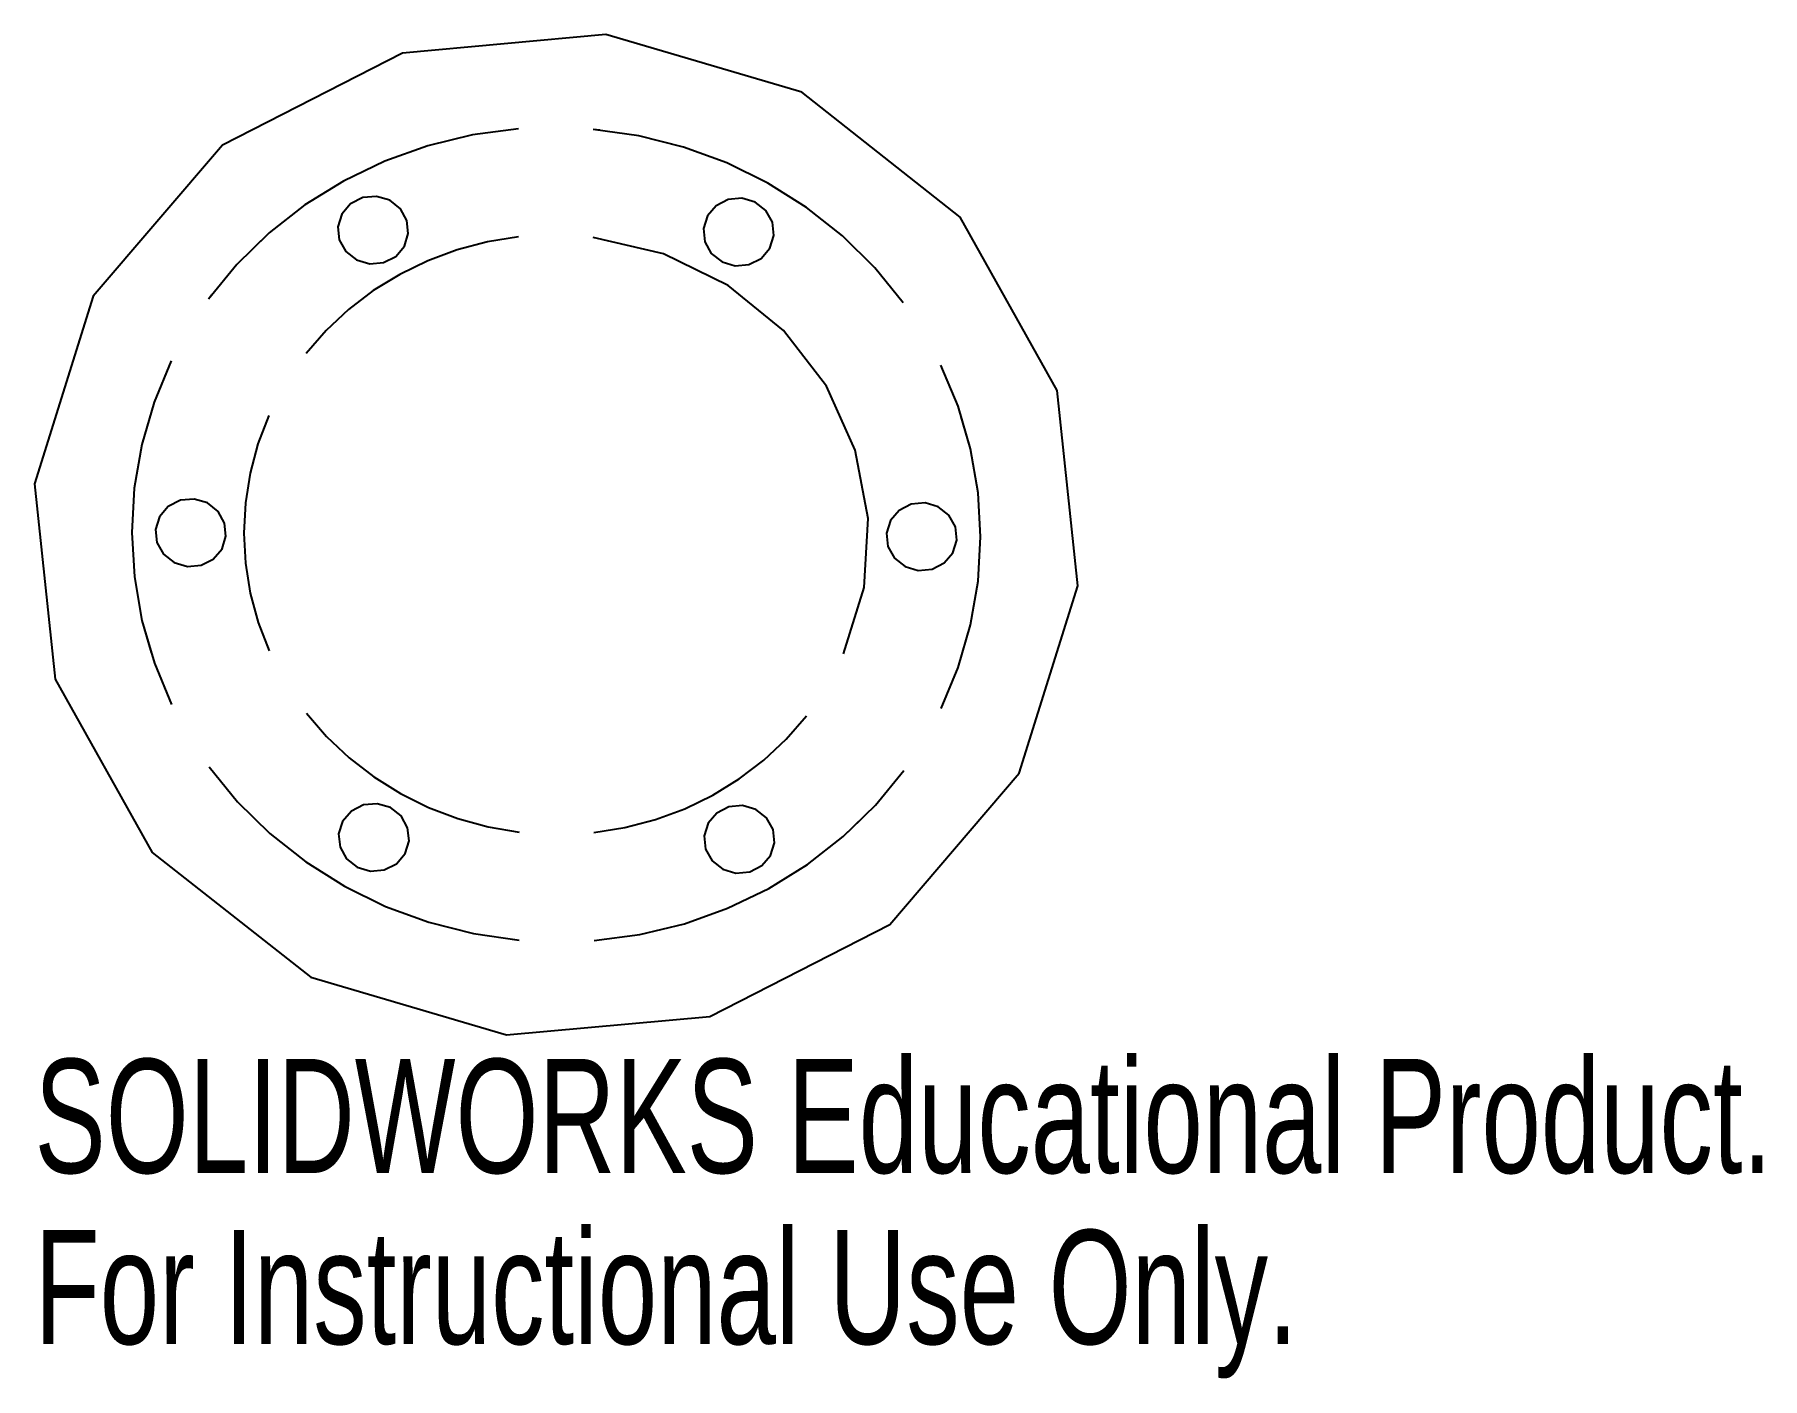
# Model space of a CAD drawing. Header units: inches. Extents: x -0.87 to 2.01, y -1.41 to 0.83.
import ezdxf

# ---------------------------------------------------------------- set-up
doc = ezdxf.new("R2010")
doc.units = ezdxf.units.IN
doc.header["$MEASUREMENT"] = 0
doc.linetypes.add('CENTERX2', pattern=[0.8, 0.5, -0.1, 0.1, -0.1])
doc.styles.add('SLDTEXTSTYLE0', font='TXT', dxfattribs={"width": 0.7})

msp = doc.modelspace()

# ---------------------------------------------------------------- linework, layer by layer
at = {"color": 7, "linetype": 'Continuous', "flags": 128}
for points in [[(0.8363, 0.2409), (0.6744, 0.5301), (0.4098, 0.7386), (0.0828, 0.8347), (-0.2567, 0.8037), (-0.5572, 0.6503), (-0.7729, 0.3979), (-0.8708, 0.085), (-0.8363, -0.2409), (-0.6744, -0.5301), (-0.4098, -0.7386), (-0.0828, -0.8347), (0.2567, -0.8037), (0.5572, -0.6503), (0.7729, -0.3979), (0.8708, -0.085), (0.8363, 0.2409)], [(-0.0632, 0.6772), (-0.1395, 0.6671), (-0.2141, 0.6491), (-0.2862, 0.6234), (-0.3549, 0.5903), (-0.4194, 0.5503), (-0.479, 0.5037), (-0.5329, 0.4512), (-0.5804, 0.3933)], [(0.5795, 0.3872), (0.5318, 0.4456), (0.4778, 0.4987), (0.4181, 0.5459), (0.3535, 0.5866), (0.2848, 0.6204), (0.2126, 0.6468), (0.1379, 0.6656), (0.0616, 0.6765)], [(-0.2492, 0.5246), (-0.2601, 0.5441), (-0.278, 0.5582), (-0.3001, 0.5647), (-0.323, 0.5626), (-0.3433, 0.5522), (-0.3578, 0.5352), (-0.3644, 0.5141), (-0.3621, 0.4921), (-0.3512, 0.4725), (-0.3333, 0.4585), (-0.3112, 0.452), (-0.2883, 0.4541), (-0.268, 0.4644), (-0.2535, 0.4815), (-0.2469, 0.5026), (-0.2492, 0.5246)], [(0.3609, 0.5214), (0.35, 0.5409), (0.3321, 0.555), (0.31, 0.5615), (0.2871, 0.5594), (0.2668, 0.549), (0.2523, 0.532), (0.2457, 0.5109), (0.248, 0.4889), (0.2589, 0.4693), (0.2768, 0.4553), (0.2988, 0.4488), (0.3218, 0.4509), (0.342, 0.4612), (0.3566, 0.4783), (0.3632, 0.4994), (0.3609, 0.5214)], [(-0.063, 0.4969), (-0.1148, 0.4886), (-0.1655, 0.4754), (-0.2145, 0.4573), (-0.2613, 0.4345), (-0.3054, 0.4074), (-0.3465, 0.3761), (-0.384, 0.3409), (-0.4176, 0.3023)], [(0.4798, -0.199), (0.5139, -0.0883), (0.5206, 0.0272), (0.4993, 0.1412), (0.4514, 0.2477), (0.3792, 0.3409), (0.2869, 0.4159), (0.1791, 0.4686), (0.0618, 0.4963)], [(-0.6427, 0.29), (-0.6713, 0.2215), (-0.6919, 0.1504), (-0.7044, 0.0775), (-0.7085, 0.0037), (-0.7042, -0.0701), (-0.6916, -0.1431), (-0.6708, -0.2144), (-0.642, -0.2832)], [(0.6427, -0.29), (0.6713, -0.2215), (0.6919, -0.1504), (0.7044, -0.0775), (0.7085, -0.0037), (0.7042, 0.0701), (0.6916, 0.1431), (0.6708, 0.2144), (0.642, 0.2832)], [(-0.4798, 0.199), (-0.498, 0.1518), (-0.5111, 0.103), (-0.5189, 0.0531), (-0.5215, 0.0027), (-0.5188, -0.0477), (-0.5108, -0.0976), (-0.4976, -0.1465), (-0.4794, -0.194)], [(-0.5536, 0.0195), (-0.5646, 0.039), (-0.5824, 0.0531), (-0.6045, 0.0595), (-0.6274, 0.0575), (-0.6477, 0.0471), (-0.6622, 0.0301), (-0.6689, 0.0089), (-0.6665, -0.013), (-0.6556, -0.0326), (-0.6377, -0.0466), (-0.6157, -0.0531), (-0.5928, -0.051), (-0.5725, -0.0407), (-0.5579, -0.0236), (-0.5513, -0.0025), (-0.5536, 0.0195)], [(0.6665, 0.013), (0.6556, 0.0326), (0.6377, 0.0466), (0.6157, 0.0531), (0.5928, 0.051), (0.5725, 0.0407), (0.5579, 0.0236), (0.5513, 0.0025), (0.5536, -0.0195), (0.5646, -0.039), (0.5824, -0.0531), (0.6045, -0.0595), (0.6274, -0.0575), (0.6477, -0.0471), (0.6622, -0.0301), (0.6689, -0.0089), (0.6665, 0.013)], [(-0.4169, -0.2979), (-0.3832, -0.3369), (-0.3456, -0.3724), (-0.3045, -0.4042), (-0.2602, -0.4318), (-0.2134, -0.455), (-0.1644, -0.4736), (-0.1136, -0.4874), (-0.0618, -0.4963)], [(0.063, -0.4969), (0.1148, -0.4886), (0.1655, -0.4754), (0.2145, -0.4573), (0.2613, -0.4345), (0.3054, -0.4074), (0.3465, -0.3761), (0.384, -0.3409), (0.4176, -0.3023)], [(-0.5795, -0.3872), (-0.5318, -0.4456), (-0.4778, -0.4987), (-0.4181, -0.5459), (-0.3535, -0.5866), (-0.2848, -0.6204), (-0.2126, -0.6468), (-0.1379, -0.6656), (-0.0616, -0.6765)], [(0.0632, -0.6772), (0.1395, -0.6671), (0.2141, -0.6491), (0.2862, -0.6234), (0.3549, -0.5903), (0.4194, -0.5503), (0.479, -0.5037), (0.5329, -0.4512), (0.5804, -0.3933)], [(-0.248, -0.4889), (-0.2589, -0.4693), (-0.2768, -0.4553), (-0.2988, -0.4488), (-0.3218, -0.4509), (-0.342, -0.4612), (-0.3566, -0.4783), (-0.3632, -0.4994), (-0.3609, -0.5214), (-0.35, -0.5409), (-0.3321, -0.555), (-0.31, -0.5615), (-0.2871, -0.5594), (-0.2668, -0.549), (-0.2523, -0.532), (-0.2457, -0.5109), (-0.248, -0.4889)], [(0.3621, -0.4921), (0.3512, -0.4725), (0.3333, -0.4585), (0.3112, -0.452), (0.2883, -0.4541), (0.268, -0.4644), (0.2535, -0.4815), (0.2469, -0.5026), (0.2492, -0.5246), (0.2601, -0.5441), (0.278, -0.5582), (0.3001, -0.5647), (0.323, -0.5626), (0.3433, -0.5522), (0.3578, -0.5352), (0.3644, -0.5141), (0.3621, -0.4921)]]:
    msp.add_lwpolyline(points, dxfattribs=at)
at = {"color": 7, "linetype": 'CENTERX2', "flags": 128}
for points in [[(-0.0632, 0.6772), (-0.1395, 0.6671), (-0.2141, 0.6491), (-0.2862, 0.6234), (-0.3549, 0.5903), (-0.4194, 0.5503), (-0.479, 0.5037), (-0.5329, 0.4512), (-0.5804, 0.3933)], [(0.5795, 0.3872), (0.5318, 0.4456), (0.4778, 0.4987), (0.4181, 0.5459), (0.3535, 0.5866), (0.2848, 0.6204), (0.2126, 0.6468), (0.1379, 0.6656), (0.0616, 0.6765)], [(-0.6427, 0.29), (-0.6713, 0.2215), (-0.6919, 0.1504), (-0.7044, 0.0775), (-0.7085, 0.0037), (-0.7042, -0.0701), (-0.6916, -0.1431), (-0.6708, -0.2144), (-0.642, -0.2832)], [(0.6427, -0.29), (0.6713, -0.2215), (0.6919, -0.1504), (0.7044, -0.0775), (0.7085, -0.0037), (0.7042, 0.0701), (0.6916, 0.1431), (0.6708, 0.2144), (0.642, 0.2832)], [(-0.5795, -0.3872), (-0.5318, -0.4456), (-0.4778, -0.4987), (-0.4181, -0.5459), (-0.3535, -0.5866), (-0.2848, -0.6204), (-0.2126, -0.6468), (-0.1379, -0.6656), (-0.0616, -0.6765)], [(0.0632, -0.6772), (0.1395, -0.6671), (0.2141, -0.6491), (0.2862, -0.6234), (0.3549, -0.5903), (0.4194, -0.5503), (0.479, -0.5037), (0.5329, -0.4512), (0.5804, -0.3933)]]:
    msp.add_lwpolyline(points, dxfattribs=at)

# ---------------------------------------------------------------- texts
at = {"color": 7, "linetype": 'Continuous', "char_height": 0.1903, "attachment_point": 1, "style": 'SLDTEXTSTYLE0'}
for s, insert in [('SOLIDWORKS Educational Product.', (-0.8708, -0.8748)), ('For Instructional Use Only.', (-0.8708, -1.1603))]:
    msp.add_mtext(s, dxfattribs=dict(at, insert=insert))

doc.saveas('drawing.dxf')
